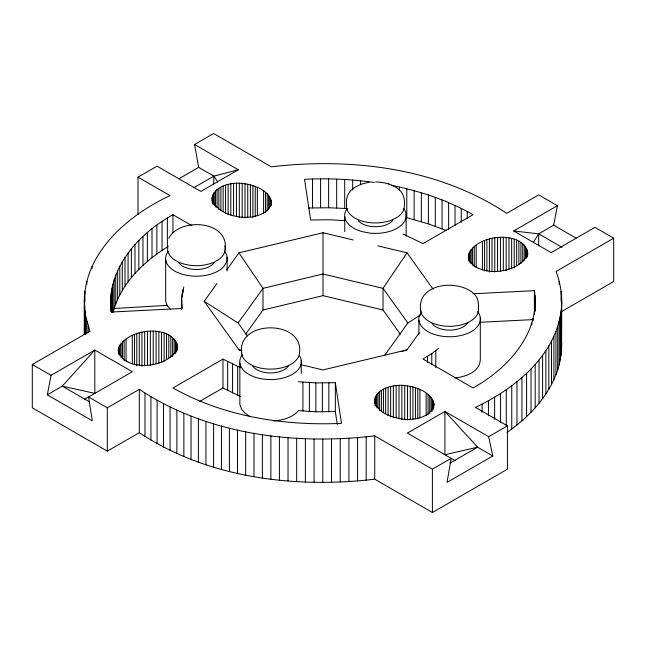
<?xml version="1.0" encoding="UTF-8"?>
<svg xmlns="http://www.w3.org/2000/svg" width="646" height="646" viewBox="0 0 646 646"><rect width="100%" height="100%" fill="white"/><g stroke="black" fill="none" stroke-linecap="round" stroke-linejoin="round"><path stroke-width="0.97" d="M110.829 310.702C106.687 268.72 138.47 233.674 172.958 214.722L191.935 225.672M472.977 293.769L534.379 290.668C540.831 333.013 507.514 368.898 473.042 387.971L423.025 359.095L431.778 353.556L438.852 348.178M213.681 183.981L213.874 176.156L198.685 167.387L194.559 144.502L213.6 133.512L271.263 166.805C351.553 157.422 438.125 167.887 506.698 213.333L538.683 194.866L557.433 205.694L553.687 225.188L538.683 233.852L533.475 242.274M84.287 334.563L84.287 301.319C85.006 251.447 128.304 215.352 169.938 195.585L138.01 177.149L138.01 214.424M507.07 432.392C534.662 413.335 559.218 384.588 561.544 349.809L561.544 306.495C562.303 294.592 560.3 282.593 556.036 271.473L613.7 238.18L613.7 281.495L561.277 311.76M561.544 349.809L561.713 301.456M181.542 308.933L181.72 297.217L183.779 286.977M271.288 205.347C272.838 189.351 248.993 182.761 236.452 183.214C225.809 183.343 209.627 189.254 212.324 202.561M271.368 201.673C270.165 214.141 254.492 217.436 244.14 217.395C232.261 216.79 217.516 212.098 212.324 200.543M374.712 399.357C375.479 413.48 394.876 418.753 406.681 419.52C417.033 419.561 432.707 416.266 433.91 403.798C430.494 390.83 413.9 386.033 401.86 385.291C390.951 385.024 373.42 389.449 374.712 403.387M84.473 399.357L132.325 371.725L94.817 350.067L51.058 375.334L47.303 394.827L92.313 420.812L88.567 396.991L107.317 407.82L139.302 389.352L139.302 432.667C207.875 478.113 294.447 488.578 374.737 479.195L432.4 512.488L507.425 469.182L507.425 425.867L475.44 407.4C515.92 388.149 557.7 354.396 561.544 306.495M118.315 349.656C123.975 328.612 172.442 322.467 177.593 346.878C171.933 367.921 123.475 374.058 118.315 349.656L118.315 352.676M468.407 258.836C468.366 234.296 526.7 227.642 527.685 255.049M527.451 256.696L527.685 253.03M113.155 312.163C120.632 283.739 143.146 262.074 167.379 246.942L167.379 218.065M527.451 254.685C521.693 267.016 505.568 271.78 492.769 271.49C483.216 270.949 469.262 267.25 468.407 255.816M168.711 238.382C179.749 216.903 229.823 220.423 225.123 250.099M421.337 312.228L419.375 315.636A30.782 17.773 0 0 0 453.153 336.639A30.782 17.773 0 0 0 477.701 311.727M433.127 289.214L407.02 252.836L383.013 288.35L383.013 310.007L400.358 334.184M240.829 350.455L238.98 349.849L204.176 301.343L216.935 283.554M226.794 269.81L238.98 252.836L323 232.738L353.289 239.981M247.378 335.896L238.124 323L262.987 288.35L323 274.001L383.013 288.35L407.876 323L384.75 355.235M245.641 334.184L262.987 310.007L262.987 288.35L238.98 252.836M401.481 351.65L407.02 349.849L419.206 332.876M351.69 189.738C347.33 193.501 345.828 199.444 346.579 205A28.933 16.707 0 0 0 375.092 222.951A28.933 16.707 0 0 0 404.331 205.396C404.945 199.897 403.798 193.929 399.535 190.061M352.28 189.213C357.085 185.313 363.052 183.303 369.1 182.366M407.876 323L420.603 314.877M138.01 177.149L157.051 166.159L200.809 191.426L238.317 169.769L194.559 144.502M178.821 178.853L198.685 167.387M194.018 187.623L213.874 176.156L238.317 169.769M139.302 432.667L107.317 451.134L32.3 407.82L32.3 364.505L89.964 331.212L85.708 316.354L84.287 301.319M47.303 394.827L62.307 386.163L94.817 350.067L94.817 393.382L62.307 386.163L89.14 401.659M240.296 367.574L222.975 359.095L172.958 387.971C223.863 416.589 283.707 425.932 341.492 423.38L335.331 382.707L315.854 382.908L298.347 381.746M199.695 401.408L222.975 387.971L240.239 396.426M613.7 238.18L594.942 227.352L551.183 252.618L513.675 230.961L557.433 205.694M139.302 389.352C207.875 434.798 294.447 445.264 374.737 435.888L432.4 469.182L451.158 458.353L447.032 482.384L492.793 455.971L488.667 436.696L444.908 411.429L407.4 433.086L455.252 460.719M488.667 436.696L507.425 425.867M449.971 463.15L477.604 447.193L492.793 455.971M262.987 310.007L323 295.658L383.013 310.007M407.02 349.849L323 369.948L300.527 364.57M454.542 377.902C465.193 377.046 480.204 371.967 480.309 359.216L480.309 317.711M273.751 420.926C282.746 420.247 292.436 417.712 298.5 410.638L315.854 411.785L335.331 411.575L337.285 424.479M167.161 305.348L114.181 308.489L114.181 279.613M480.026 322.289L533.37 319.592M374.405 182.503C351.287 179.16 327.837 178.167 304.508 179.305L310.669 219.987L330.146 219.777L344.907 220.674M308.522 208.02L328.636 207.754L347.693 208.569M375.746 181.93C383.966 182.204 392.526 184.086 398.937 189.536M513.675 230.961L538.683 233.852L562.052 247.345M391.775 185.45C420.094 191.119 447.92 200.317 473.042 214.722L423.025 243.59L403.072 234.014M377.708 245.827L407.02 252.836M238.98 349.849L241.911 350.552M388.577 183.924L389.029 184.037M446.168 230.493L428.395 223.896L406.794 217.67L406.794 188.793M553.687 225.188L576.192 238.18M32.3 364.505L51.058 375.334M204.176 301.343L238.124 323M250.414 416.751L245.076 413.287L241.475 409.136L239.852 404.59L239.852 363.084M473.994 293.801C458.571 278.806 415.499 282.883 420.821 311.429M170.31 309.224L167.306 305.76L165.691 301.222L165.691 259.708M213.874 176.156L217.767 182.027M474.624 294.358C478.581 298.525 478.751 304.476 478.508 309.862A28.933 16.707 0 0 1 449.487 326.303A28.933 16.707 0 0 1 420.643 309.757M110.829 302.74L111.621 312.018L182.083 308.465L181.542 300.971M561.649 342.76L561.713 344.77M561.56 296.425L561.56 301.456M561.083 291.394L561.083 301.464M561.059 311.525L561.059 354.84M560.252 316.54L560.252 359.854M559.194 281.381L559.194 284.401M559.137 321.538L559.137 364.853M557.7 326.505L557.7 369.819M555.948 331.438L555.948 374.753M553.888 336.34L553.888 379.646M551.514 341.185L551.514 384.499M548.842 345.981L548.842 389.296M545.87 350.713L545.87 394.028M542.592 355.381L542.592 398.695M539.022 359.983L539.022 403.298M538.683 233.852L538.683 245.843M535.171 299.946L535.171 310.904M535.171 364.497L535.171 407.812M534.928 295.303L534.928 311.235M534.743 309.24L534.743 311.235M534.379 290.668L534.379 314.562M533.095 318.486L533.095 320.473M531.82 323.073L531.82 325.067M531.028 368.931L531.028 412.245M527.604 251.375L527.604 254.395M527.217 249.736L527.217 256.785M526.611 373.275L526.611 416.589M526.522 248.121L526.522 258.198M525.537 246.57L525.537 258.65M524.261 245.084L524.261 260.193M522.711 243.687L522.711 261.816M521.928 377.53L521.928 420.837M520.91 242.395L520.91 263.544M518.883 241.216L518.883 264.384M516.97 381.673L516.97 424.987M516.647 240.183L516.647 265.361M514.224 239.286L514.224 267.492M511.648 238.552L511.648 268.768M511.753 385.71L511.753 429.025M508.959 237.978L508.959 269.204M506.286 389.635L506.286 425.9M506.165 237.583L506.165 270.819M503.323 237.357L503.323 270.593M500.577 393.446L500.577 422.654M500.456 237.308L500.456 271.554M497.59 237.445L497.59 271.691M494.771 237.76L494.771 272.006M494.626 397.129L494.626 419.294M492.026 238.245L492.026 271.481M489.385 238.899L489.385 272.136M488.449 400.69L488.449 415.798M486.89 239.714L486.89 270.94M484.557 240.683L484.557 270.9M482.417 241.79L482.417 269.996M482.053 404.113L482.053 412.172M476.167 245.399L476.167 267.557M474.245 246.635L474.245 266.782M472.573 247.983L472.573 265.102M471.16 249.421L471.16 263.528M470.022 250.947L470.022 263.035M469.182 252.529L469.182 260.588M468.875 259.111L468.875 261.129M468.641 254.161L468.641 259.199M467.236 211.492L467.236 218.469M461.236 208.4L461.236 222.345M455.026 205.444L455.026 225.357M448.631 202.618L448.631 229.5M442.05 199.937L442.05 228.813M435.816 350.616L435.816 367.542M435.307 197.401L435.307 226.278M433.91 403.798L433.91 405.809M433.676 402.143L433.676 408.183M433.135 400.512L433.135 409.58M432.4 469.182L432.4 512.488M432.295 398.929L432.295 411.017M431.778 353.556L431.778 364.505M431.157 397.403L431.157 411.51M429.743 395.966L429.743 413.085M428.395 195.019L428.395 223.896M428.072 394.617L428.072 414.764M427.515 356.382L427.515 362.358M426.15 393.382L426.15 415.54M421.337 192.791L421.337 221.667M419.9 389.772L419.9 417.978M418.907 320.263L418.907 334.103M417.76 388.666L417.76 418.883M415.426 387.697L415.426 418.923M414.134 190.715L414.134 219.592M412.931 386.881L412.931 419.117M410.291 386.227L410.291 419.464M407.545 385.743L407.545 419.989M406.148 214.335L406.148 236.081M404.727 385.428L404.727 419.674M401.86 385.291L401.86 419.537M399.341 187.041L399.341 190.029M398.994 385.339L398.994 418.576M396.143 385.565L396.143 417.792M393.357 385.961L393.357 417.187M390.66 386.534L390.66 416.751M388.093 387.269L388.093 415.475M385.67 388.165L385.67 413.343M383.433 389.199L383.433 412.366M381.406 390.378L381.406 411.526M379.606 391.67L379.606 410.808M378.055 393.067L378.055 408.175M376.78 394.553L376.78 407.642M375.786 396.103L375.786 406.181M375.1 397.718L375.1 405.777M374.737 435.888L374.737 479.195M366.185 436.89L366.185 480.196M360.638 180.783L360.638 184.764M357.577 437.705L357.577 481.02M352.692 180.04L352.692 190.005M348.921 438.343L348.921 481.658M344.698 179.483L344.698 208.359M344.738 216.895L344.738 231.72M340.232 438.804L340.232 482.118M336.679 179.095L336.679 207.972M335.331 382.707L335.331 411.575M331.519 439.07L331.519 482.384M328.846 382.941L328.846 411.817M328.636 178.885L328.636 207.754M323 232.738L323 295.658M322.798 439.159L322.798 482.473M322.354 383.013L322.354 411.89M320.586 178.845L320.586 207.721M315.854 382.908L315.854 411.785M314.077 439.062L314.077 482.376M312.535 178.99L312.535 207.867M309.377 382.634L309.377 411.51M305.364 438.787L305.364 482.102M302.926 382.19L302.926 411.066M301.262 360.533L301.262 373.38M296.675 438.319L296.675 481.633M288.019 437.673L288.019 480.987M279.419 436.841L279.419 480.156M271.134 200.018L271.134 205.057M270.868 435.832L270.868 479.146M270.593 198.395L270.593 206.445M269.753 196.804L269.753 207.883M268.615 195.286L268.615 209.385M267.202 193.84L267.202 210.959M265.53 192.492L265.53 212.639M263.608 191.256L263.608 213.422M262.389 434.645L262.389 477.959M257.358 187.647L257.358 215.853M255.218 186.541L255.218 216.757M253.991 433.28L253.991 476.587M252.885 185.572L252.885 217.807M250.39 184.756L250.39 216.991M247.749 184.102L247.749 217.347M245.69 431.73L245.69 475.044M245.004 183.617L245.004 217.864M242.185 183.303L242.185 217.549M241.669 353.257C236.614 319.189 305.025 319.447 299.421 353.653A28.933 16.707 0 0 1 268.776 369.076A28.933 16.707 0 0 1 241.669 351.577M239.319 183.173L239.319 217.419M237.663 366.476L237.663 395.352M237.486 430.018L237.486 473.324M236.452 183.214L236.452 216.458M233.602 183.44L233.602 215.675M232.568 364.15L232.568 393.018M230.816 183.835L230.816 215.061M229.395 428.128L229.395 471.435M228.119 184.409L228.119 214.625M227.675 361.687L227.675 390.555M227.093 257.156L227.093 270.989M225.551 185.144L225.551 213.35M223.128 186.04L223.128 211.226M222.975 359.095L222.975 387.971M221.433 426.061L221.433 469.376M220.892 187.082L220.892 210.249M218.857 188.252L218.857 209.401M217.064 189.544L217.064 207.673M215.514 190.941L215.514 207.059M214.238 192.427L214.238 205.525M213.608 423.841L213.608 467.155M213.245 193.986L213.245 204.055M212.865 202.174L212.865 204.184M212.558 195.593L212.558 202.642M212.171 197.232L212.171 200.26M205.929 421.45L205.929 464.765M198.403 418.899L198.403 462.213M191.046 416.194L191.046 459.508M183.868 413.327L183.868 456.641M182.971 289.755L182.971 292.743M182.196 293.478L182.196 296.466M181.72 297.217L181.72 309.168M177.513 345.214L177.513 349.244M177.125 343.575L177.125 350.625M176.867 410.323L176.867 453.629M176.439 341.968L176.439 352.038M175.446 340.41L175.446 353.507M174.17 338.924L174.17 354.032M172.958 214.722L172.958 232.641M172.619 337.527L172.619 356.665M170.827 336.235L170.827 357.383M170.068 407.166L170.068 450.48M168.792 335.064L168.792 358.231M166.555 334.022L166.555 359.208M164.132 333.134L164.132 361.332M163.47 403.863L163.47 447.177M162.017 221.538L162.017 250.414M161.565 332.391L161.565 362.608M158.868 331.818L158.868 363.044M157.091 400.431L157.091 443.745M156.889 225.123L156.889 253.991M156.082 331.422L156.082 363.658M153.231 331.196L153.231 364.441M152.004 228.813L152.004 257.689M150.93 396.862L150.93 440.176M150.365 331.156L150.365 365.402M147.498 331.285L147.498 365.531M147.361 232.608L147.361 261.485M144.995 393.172L144.995 436.486M144.68 331.6L144.68 365.846M142.968 236.509L142.968 265.377M141.934 332.084L141.934 366.33M139.294 332.738L139.294 364.974M138.842 240.498L138.842 269.366M136.799 333.554L136.799 365.789M134.974 244.568L134.974 273.444M134.465 334.523L134.465 364.74M132.325 335.629L132.325 363.835M131.38 248.726L131.38 277.602M128.061 252.966L128.061 281.842M126.075 339.239L126.075 361.405M125.025 257.269L125.025 286.146M124.153 340.474L124.153 360.621M122.482 341.823L122.482 358.95M122.272 261.638L122.272 290.514M121.068 343.268L121.068 357.367M119.93 344.786L119.93 355.865M119.801 266.063L119.801 294.939M119.09 346.377L119.09 354.436M118.549 348L118.549 354.048M117.629 270.537L117.629 299.413M115.755 275.059L115.755 303.927M112.905 284.2L112.905 312.083M111.928 288.819L111.928 312.712M111.257 293.445L111.257 311.372M111.072 307.383L111.072 311.364M110.886 298.089L110.886 311.033M107.317 407.82L107.317 451.134M92.023 266.548L92.023 268.558M88.236 326.295L88.236 332.335M86.83 281.301L86.83 284.329M86.814 321.337L86.814 333.425M85.708 316.354L85.708 334.491M84.925 291.289L84.925 301.359M84.917 311.356L84.917 334.523M84.448 296.296L84.448 301.335M84.448 306.341L84.448 334.547M224.679 245.94A28.787 16.618 0 0 1 196.352 265.651A28.787 16.618 0 0 1 168.13 245.9M168.146 251.375A30.782 17.773 0 0 0 183.561 274.59A30.782 17.773 0 0 0 224.089 266.192L226.625 261.791A30.782 17.773 0 0 0 224.493 251.173M214.23 262.526A19.186 11.079 0 0 1 196.368 269.511A19.186 11.079 0 0 1 178.538 262.494M288.407 366.024A19.291 11.135 0 0 1 270.327 372.944A19.291 11.135 0 0 1 252.538 365.781M299.639 355.986A30.782 17.773 0 0 1 269.406 379.565A30.782 17.773 0 0 1 242.307 354.751M403.54 208.359A30.782 17.773 0 0 1 399.567 226.649A30.782 17.773 0 0 1 369.633 233.069L362.002 231.607A30.782 17.773 0 0 1 347.193 208.561M392.8 220.48A19.291 11.135 0 0 1 375.819 226.746A19.291 11.135 0 0 1 358.425 220.859M467.857 322.596A19.291 11.135 0 0 1 450.512 330.114A19.291 11.135 0 0 1 432.021 323.565M477.604 447.193L444.908 454.744L444.908 411.429L477.604 447.193"/></g></svg>
